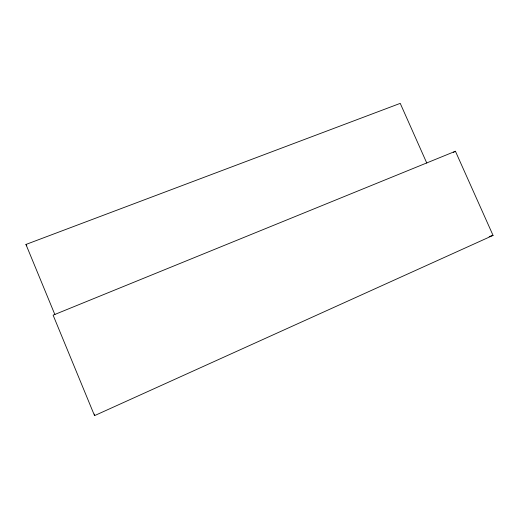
<?xml version="1.0" encoding="UTF-8"?>
<svg xmlns="http://www.w3.org/2000/svg" width="519" height="519" viewBox="0 0 519 519"><rect width="100%" height="100%" fill="white"/><g stroke="black" fill="none" stroke-linecap="round" stroke-linejoin="round"><path stroke-width="0.78" d="M453.398 152.378L455.423 151.25L493.05 235.392L94.536 415.635L53.107 315.156L455.423 151.25M54.917 314.67L25.95 244.455L400.24 103.365L426.8 163.102M489.17 236.547L493.05 235.392M25.95 244.455L26.78 245.831M94.484 414.065L94.536 415.635"/></g></svg>
